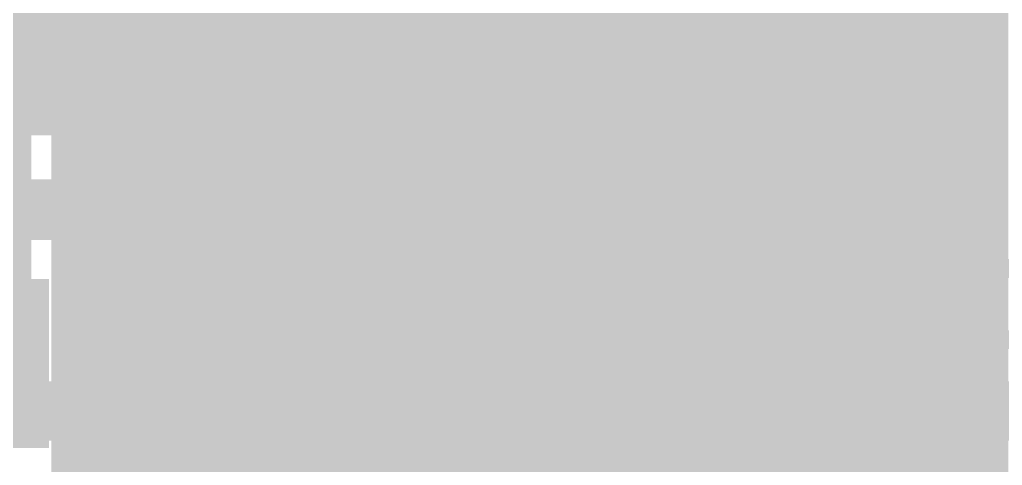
# Model space of a CAD drawing. Extents: x -5 to 208, y -5 to 206.
# Drawn here: x 56.3 to 66.8, y 156.39 to 161.16 of the extents above; entities that cross this region are included whole.
import ezdxf

# ---------------------------------------------------------------- set-up
doc = ezdxf.new("R2010")
doc.units = 0
doc.header["$MEASUREMENT"] = 0
doc.layers.get('0').update_dxf_attribs({"linetype": 'CONTINUOUS'})
for name, color, linetype in [('22-301-0_BOT', 7, 'CONTINUOUS'), ('22-301-0_DRD', 7, 'CONTINUOUS'), ('22-301-0_IN1', 1, 'CONTINUOUS'), ('22-301-0_IN2', 4, 'CONTINUOUS'), ('22-301-0_SMT', 5, 'CONTINUOUS'), ('22-301-0_SPT', 10, 'CONTINUOUS'), ('22-301-0_SST', 14, 'CONTINUOUS'), ('22-301-0_TOP', 9, 'CONTINUOUS'), ('THRUHOLE_TAP', 13, 'CONTINUOUS')]:
    doc.layers.add(name, color=color, linetype=linetype)

# ---------------------------------------------------------------- blocks, each defined once
blk = doc.blocks.new('ROUND_66')
at = {"const_width": 0.35052}
blk.add_lwpolyline([(-0.17526, 0, 1), (0.17526, 0, 1)], format="xyb", close=True, dxfattribs=at)
blk = doc.blocks.new('ROUND_68')
at = {"const_width": 0.35052}
blk.add_lwpolyline([(-0.17526, 0, 1), (0.17526, 0, 1)], format="xyb", close=True, dxfattribs=at)
blk = doc.blocks.new('RECTANGLE_5')
blk.add_solid([(0.4064, 0.4826), (0.4064, -0.4826), (-0.4064, 0.4826), (-0.4064, -0.4826)])
blk = doc.blocks.new('RECTANGLE_15')
blk.add_solid([(1.0795, 1.3716), (1.0795, -1.3716), (-1.0795, 1.3716), (-1.0795, -1.3716)])
blk = doc.blocks.new('RECTANGLE_40')
blk.add_solid([(0.508, 0.9017), (0.508, -0.9017), (-0.508, 0.9017), (-0.508, -0.9017)])
blk = doc.blocks.new('RECTANGLE_50')
blk.add_solid([(0.65024, 0.44958), (0.65024, -0.44958), (-0.65024, 0.44958), (-0.65024, -0.44958)])
blk = doc.blocks.new('ROUND_73')
at = {"const_width": 0.10033}
blk.add_lwpolyline([(-0.050164, 0, 1), (0.050164, 0, 1)], format="xyb", close=True, dxfattribs=at)

msp = doc.modelspace()

# ---------------------------------------------------------------- linework, layer by layer
at = {"layer": '22-301-0_BOT'}
for points, const_width in [([(56.769, 161.02076), (56.769, 157.6197)], 0.254), ([(56.8706, 160.9598), (56.769, 160.9598)], 0.254), ([(56.9976, 160.91408), (56.9976, 157.6197)], 0.254), ([(66.294, 160.8963), (57.15, 160.8963)], 0.254), ([(57.2262, 160.8963), (57.2262, 157.6197)], 0.254), ([(57.4548, 160.8963), (57.4548, 157.6197)], 0.254), ([(57.6834, 160.8963), (57.6834, 157.6197)], 0.254), ([(57.912, 160.8963), (57.912, 157.6197)], 0.254), ([(58.1406, 160.8963), (58.1406, 157.6197)], 0.254), ([(58.3692, 160.8963), (58.3692, 157.6197)], 0.254), ([(58.5978, 160.8963), (58.5978, 157.6197)], 0.254), ([(58.8264, 160.8963), (58.8264, 157.6197)], 0.254), ([(59.055, 160.8963), (59.055, 157.6197)], 0.254), ([(59.2836, 160.8963), (59.2836, 157.6197)], 0.254), ([(59.5122, 160.8963), (59.5122, 157.6197)], 0.254), ([(59.7408, 160.8963), (59.7408, 157.6197)], 0.254), ([(59.9694, 160.8963), (59.9694, 157.6197)], 0.254), ([(60.198, 160.8963), (60.198, 157.6197)], 0.254), ([(60.4266, 160.8963), (60.4266, 157.6197)], 0.254), ([(60.6552, 160.8963), (60.6552, 157.6197)], 0.254), ([(60.8838, 160.8963), (60.8838, 157.6197)], 0.254), ([(61.1124, 160.8963), (61.1124, 157.6197)], 0.254), ([(61.341, 160.8963), (61.341, 157.6197)], 0.254), ([(61.5696, 160.8963), (61.5696, 157.6197)], 0.254), ([(61.7982, 160.8963), (61.7982, 157.6197)], 0.254), ([(62.0268, 160.8963), (62.0268, 157.6197)], 0.254), ([(62.2554, 160.8963), (62.2554, 157.6197)], 0.254), ([(62.484, 160.8963), (62.484, 157.6197)], 0.254), ([(62.7126, 160.8963), (62.7126, 157.6197)], 0.254), ([(62.9412, 160.8963), (62.9412, 157.6197)], 0.254), ([(63.1698, 160.8963), (63.1698, 157.6197)], 0.254), ([(63.3984, 160.8963), (63.3984, 157.6197)], 0.254), ([(63.627, 160.8963), (63.627, 157.6197)], 0.254), ([(63.8556, 160.8963), (63.8556, 157.6197)], 0.254), ([(64.0842, 160.8963), (64.0842, 157.6197)], 0.254), ([(64.3128, 160.8963), (64.3128, 157.6197)], 0.254), ([(64.5414, 160.8963), (64.5414, 157.6197)], 0.254), ([(64.77, 160.8963), (64.77, 157.6197)], 0.254), ([(64.9986, 160.8963), (64.9986, 157.6197)], 0.254), ([(65.2272, 160.8963), (65.2272, 157.6197)], 0.254), ([(65.4558, 160.8963), (65.4558, 157.6197)], 0.254), ([(65.6844, 160.8963), (65.6844, 157.6197)], 0.254), ([(65.913, 160.8963), (65.913, 157.6197)], 0.254), ([(66.1416, 160.8963), (66.1416, 157.6197)], 0.254), ([(66.294, 160.8963), (66.294, 157.6197)], 0.254), ([(66.294, 160.7312), (56.769, 160.7312)], 0.254), ([(66.294, 160.5026), (56.769, 160.5026)], 0.254), ([(66.294, 160.274), (56.769, 160.274)], 0.254), ([(66.294, 160.0454), (56.769, 160.0454)], 0.254), ([(66.294, 159.8168), (56.769, 159.8168)], 0.254), ([(66.294, 159.5882), (56.769, 159.5882)], 0.254), ([(66.294, 159.3596), (56.769, 159.3596)], 0.254), ([(66.294, 159.131), (56.769, 159.131)], 0.254), ([(66.294, 158.9024), (56.769, 158.9024)], 0.254), ([(66.294, 158.6738), (56.769, 158.6738)], 0.254), ([(66.294, 158.4452), (56.769, 158.4452)], 0.254), ([(66.294, 158.2166), (56.769, 158.2166)], 0.254), ([(69.342, 156.972), (50.038, 156.972), (49.276, 157.734), (36.83, 157.734)], 0.635), ([(66.294, 157.988), (56.769, 157.988)], 0.254), ([(66.294, 157.7594), (56.769, 157.7594)], 0.254), ([(66.294, 157.6197), (56.769, 157.6197)], 0.254)]:
    msp.add_lwpolyline(points, dxfattribs=dict(at, const_width=const_width))
at = {"layer": '22-301-0_BOT', "const_width": 0.254}
msp.add_lwpolyline([(56.769, 161.02076, 0.1586548), (57.15, 160.89674)], format="xyb", dxfattribs=at)
at = {"layer": '22-301-0_DRD', "const_width": 0.254}
for points in [[(64.5414, 158.496), (64.1604, 158.115)], [(65.0494, 158.496), (64.5414, 158.496)], [(65.4304, 158.115), (65.0494, 158.496)], [(64.1604, 158.115), (64.1604, 157.607)], [(65.4304, 157.607), (65.4304, 158.115)], [(64.1604, 157.607), (64.5414, 157.226)], [(65.0494, 157.226), (65.4304, 157.607)], [(64.5414, 157.226), (65.0494, 157.226)]]:
    msp.add_lwpolyline(points, dxfattribs=at)
at = {"layer": '22-301-0_IN1', "const_width": 0.254}
for points in [[(56.9976, 203.835), (56.9976, 148.844)], [(57.2262, 203.835), (57.2262, 148.844)], [(57.4548, 203.835), (57.4548, 148.844)], [(57.6834, 203.835), (57.6834, 148.844)], [(57.912, 203.835), (57.912, 148.844)], [(58.1406, 203.835), (58.1406, 148.844)], [(58.3692, 203.835), (58.3692, 148.844)], [(58.5978, 203.835), (58.5978, 148.844)], [(58.8264, 203.835), (58.8264, 148.844)], [(59.055, 203.835), (59.055, 148.844)], [(59.2836, 203.835), (59.2836, 148.844)], [(59.5122, 203.835), (59.5122, 148.844)], [(59.7408, 203.835), (59.7408, 148.844)], [(59.9694, 203.835), (59.9694, 148.844)], [(60.198, 203.835), (60.198, 148.844)], [(60.4266, 203.835), (60.4266, 148.844)], [(60.6552, 203.835), (60.6552, 148.844)], [(60.8838, 203.835), (60.8838, 148.844)], [(61.1124, 203.835), (61.1124, 148.844)], [(61.341, 203.835), (61.341, 148.844)], [(61.5696, 203.835), (61.5696, 148.844)], [(61.7982, 203.835), (61.7982, 148.844)], [(62.0268, 203.835), (62.0268, 148.844)], [(62.2554, 203.835), (62.2554, 148.844)], [(62.484, 203.835), (62.484, 148.844)], [(62.7126, 203.835), (62.7126, 148.844)], [(62.9412, 203.835), (62.9412, 148.844)], [(63.1698, 203.835), (63.1698, 148.844)], [(64.77, 203.835), (64.77, 150.16988)], [(64.9986, 203.835), (64.9986, 149.90572)], [(65.2272, 203.835), (65.2272, 149.06498)], [(65.4558, 203.835), (65.4558, 148.844)], [(65.6844, 203.835), (65.6844, 148.844)], [(65.913, 203.835), (65.913, 153.2763)], [(66.1416, 203.835), (66.1416, 153.57856)], [(66.294, 203.835), (66.294, 153.66492)], [(63.3984, 171.78274), (63.3984, 148.844)], [(64.5414, 171.66336), (64.5414, 150.26894)], [(63.627, 171.52112), (63.627, 148.844)], [(64.3128, 171.47794), (64.3128, 150.28164)], [(63.8556, 171.42206), (63.8556, 150.02764)], [(64.0842, 171.40936), (64.0842, 150.21306)], [(56.769, 166.751), (56.769, 148.844)], [(66.294, 161.1884), (56.769, 161.1884)], [(66.294, 160.9598), (56.769, 160.9598)], [(66.294, 160.7312), (56.769, 160.7312)], [(66.294, 160.5026), (56.769, 160.5026)], [(66.294, 160.274), (56.769, 160.274)], [(66.294, 160.0454), (56.769, 160.0454)], [(66.294, 159.8168), (56.769, 159.8168)], [(66.294, 159.5882), (56.769, 159.5882)], [(66.294, 159.3596), (56.769, 159.3596)], [(66.294, 159.131), (56.769, 159.131)], [(66.294, 158.9024), (56.769, 158.9024)], [(66.294, 158.6738), (56.769, 158.6738)], [(66.294, 158.4452), (56.769, 158.4452)], [(66.294, 158.2166), (56.769, 158.2166)], [(66.294, 157.988), (56.769, 157.988)], [(66.294, 157.7594), (56.769, 157.7594)], [(66.294, 157.5308), (56.769, 157.5308)], [(66.294, 157.3022), (56.769, 157.3022)], [(66.294, 157.0736), (56.769, 157.0736)], [(66.294, 156.845), (56.769, 156.845)], [(66.294, 156.6164), (56.769, 156.6164)], [(66.294, 156.3878), (56.769, 156.3878)]]:
    msp.add_lwpolyline(points, dxfattribs=at)
at = {"layer": '22-301-0_IN2', "const_width": 0.254}
for points in [[(56.9976, 178.8668), (56.9976, 155.5242)], [(57.2262, 178.8668), (57.2262, 155.5242)], [(57.4548, 178.8668), (57.4548, 155.5242)], [(57.6834, 178.8668), (57.6834, 155.5242)], [(57.912, 178.8668), (57.912, 155.5242)], [(58.1406, 178.8668), (58.1406, 155.5242)], [(58.3692, 178.8668), (58.3692, 155.5242)], [(58.5978, 178.8668), (58.5978, 155.5242)], [(58.8264, 178.8668), (58.8264, 155.5242)], [(59.055, 178.8668), (59.055, 155.5242)], [(59.2836, 178.8668), (59.2836, 155.5242)], [(59.5122, 178.8668), (59.5122, 155.5242)], [(59.7408, 178.8668), (59.7408, 155.5242)], [(59.9694, 178.8668), (59.9694, 155.5242)], [(60.198, 178.8668), (60.198, 155.5242)], [(60.4266, 178.8668), (60.4266, 155.5242)], [(60.6552, 178.8668), (60.6552, 155.5242)], [(60.8838, 178.8668), (60.8838, 155.5242)], [(61.1124, 178.8668), (61.1124, 155.5242)], [(61.341, 178.8668), (61.341, 155.5242)], [(61.5696, 178.8668), (61.5696, 155.5242)], [(61.7982, 178.8668), (61.7982, 155.5242)], [(62.0268, 178.8668), (62.0268, 155.5242)], [(62.2554, 178.8668), (62.2554, 155.5242)], [(62.484, 178.8668), (62.484, 155.5242)], [(62.7126, 178.8668), (62.7126, 155.5242)], [(62.9412, 178.8668), (62.9412, 155.5242)], [(63.1698, 178.8668), (63.1698, 155.5242)], [(64.77, 178.8668), (64.77, 155.5242)], [(64.9986, 178.8668), (64.9986, 155.5242)], [(65.2272, 178.8668), (65.2272, 155.5242)], [(65.4558, 178.8668), (65.4558, 155.5242)], [(65.6844, 178.8668), (65.6844, 155.5242)], [(65.913, 178.8668), (65.913, 155.5242)], [(66.1416, 178.8668), (66.1416, 155.5242)], [(66.294, 178.8668), (66.294, 155.5242)], [(63.3984, 171.78274), (63.3984, 155.5242)], [(64.5414, 171.66336), (64.5414, 155.5242)], [(63.627, 171.52112), (63.627, 155.5242)], [(64.3128, 171.47794), (64.3128, 155.5242)], [(63.8556, 171.42206), (63.8556, 155.5242)], [(64.0842, 171.40936), (64.0842, 155.5242)], [(56.769, 166.751), (56.769, 155.5242)], [(66.294, 161.1884), (56.769, 161.1884)], [(66.294, 160.9598), (56.769, 160.9598)], [(66.294, 160.7312), (56.769, 160.7312)], [(66.294, 160.5026), (56.769, 160.5026)], [(66.294, 160.274), (56.769, 160.274)], [(66.294, 160.0454), (56.769, 160.0454)], [(66.294, 159.8168), (56.769, 159.8168)], [(66.294, 159.5882), (56.769, 159.5882)], [(66.294, 159.3596), (56.769, 159.3596)], [(66.294, 159.131), (56.769, 159.131)], [(66.294, 158.9024), (56.769, 158.9024)], [(66.294, 158.6738), (56.769, 158.6738)], [(66.294, 158.4452), (56.769, 158.4452)], [(66.294, 158.2166), (56.769, 158.2166)], [(66.294, 157.988), (56.769, 157.988)], [(66.294, 157.7594), (56.769, 157.7594)], [(66.294, 157.5308), (56.769, 157.5308)], [(66.294, 157.3022), (56.769, 157.3022)], [(66.294, 157.0736), (56.769, 157.0736)], [(66.294, 156.845), (56.769, 156.845)], [(66.294, 156.6164), (56.769, 156.6164)], [(66.294, 156.3878), (56.769, 156.3878)]]:
    msp.add_lwpolyline(points, dxfattribs=at)
at = {"layer": '22-301-0_SST'}
for points, const_width in [([(56.86044, 159.29356), (61.214, 159.29102), (62.8523, 159.29102), (62.8523, 163.28898), (55.7276, 163.2966), (55.2704, 162.8394), (55.2704, 159.639), (55.7022, 159.2834), (56.86044, 159.29356)], 0.1524), ([(58.2422, 159.3342), (58.2422, 163.2712)], 0.1524), ([(66.294, 161.5186), (70.104, 161.5186), (70.104, 158.496), (65.7606, 158.496), (65.7606, 160.9852), (66.294, 161.5186)], 0.20066), ([(63.6905, 158.9405), (60.7695, 158.9405), (60.7695, 157.3022), (63.6905, 157.3022), (63.6905, 158.9405)], 0.1524), ([(60.452, 158.877), (60.452, 156.083), (55.118, 156.083), (55.118, 158.877), (60.452, 158.877)], 0.1524), ([(69.596, 154.7114), (65.786, 154.7114), (65.786, 157.734), (70.1294, 157.734), (70.1294, 155.2448), (69.596, 154.7114)], 0.20066), ([(61.79312, 156.19984), (61.62294, 156.25826), (61.62294, 156.61386), (61.79312, 156.67482), (62.46876, 156.67482), (62.63894, 156.61386), (62.63894, 156.25826), (62.46876, 156.19984)], 0.1524)]:
    msp.add_lwpolyline(points, dxfattribs=dict(at, const_width=const_width))
at = {"layer": '22-301-0_TOP'}
for points, const_width in [([(56.8452, 161.29), (54.356, 163.7792), (54.356, 176.53), (51.943, 178.943), (51.943, 187.071), (50.53584, 188.468), (42.28592, 188.468), (40.005, 190.76162), (40.005, 191.42456)], 0.635), ([(64.7954, 160.655), (63.627, 161.8234), (63.627, 163.576), (62.8142, 164.3888), (62.23, 164.3888)], 0.635), ([(61.2648, 161.29), (61.2648, 163.3982), (61.214, 163.449)], 0.635), ([(61.214, 163.449), (61.2648, 163.3982), (61.2648, 161.29)], 0.635), ([(65.3288, 163.195), (65.3288, 162.179), (66.04, 162.179), (66.548, 161.671), (66.548, 153.035)], 0.635), ([(56.1086, 157.48), (56.1086, 159.1056), (56.1086, 161.29), (56.8452, 161.29)], 0.635), ([(65.7733, 159.766), (65.7733, 158.60522)], 0.254), ([(65.9003, 159.766), (65.7733, 159.766)], 0.254), ([(65.9003, 159.6898), (65.7733, 159.6898)], 0.254), ([(65.9003, 159.766), (65.9003, 153.24074)], 0.254), ([(64.7954, 156.845), (64.7954, 157.861), (64.7954, 159.385)], 0.635), ([(65.9003, 159.4612), (65.7733, 159.4612)], 0.254), ([(61.5188, 158.115), (61.5188, 158.1912), (60.579, 159.131), (56.134, 159.131), (56.1086, 159.1056), (56.1086, 157.48)], 0.635), ([(65.9003, 159.2326), (65.7733, 159.2326)], 0.254), ([(65.9003, 159.004), (65.7733, 159.004)], 0.254), ([(65.9003, 158.7754), (65.7733, 158.7754)], 0.254), ([(65.4431, 158.60522), (65.4431, 158.06928)], 0.254), ([(65.7733, 158.60522), (65.4431, 158.60522)], 0.254), ([(65.9003, 158.5468), (65.4431, 158.5468)], 0.254), ([(65.5066, 158.60522), (65.5066, 157.62478)], 0.254), ([(65.7352, 158.60522), (65.7352, 157.62478)], 0.254), ([(56.9468, 158.4833), (56.9468, 156.2481)], 0.254), ([(58.6232, 158.4833), (56.9468, 158.4833)], 0.254), ([(57.0484, 158.4833), (57.0484, 155.194)], 0.254), ([(57.277, 158.4833), (57.277, 155.1178)], 0.254), ([(57.5056, 158.4833), (57.5056, 155.1178)], 0.254), ([(57.7342, 158.4833), (57.7342, 155.1178)], 0.254), ([(57.9628, 158.4833), (57.9628, 155.1178)], 0.254), ([(58.1914, 158.4833), (58.1914, 155.1178)], 0.254), ([(58.42, 158.4833), (58.42, 155.1178)], 0.254), ([(58.6232, 158.4833), (58.6232, 156.2481)], 0.254), ([(58.6232, 158.3182), (56.9468, 158.3182)], 0.254), ([(64.7954, 156.845), (64.7954, 157.861), (64.5414, 158.115), (62.9412, 158.115)], 0.635), ([(65.9003, 158.3182), (65.4431, 158.3182)], 0.254), ([(58.6232, 158.0896), (56.9468, 158.0896)], 0.254), ([(64.7954, 157.861), (64.7954, 156.845)], 0.635), ([(65.9003, 158.0896), (65.4431, 158.0896)], 0.254), ([(58.6232, 157.861), (56.9468, 157.861)], 0.254), ([(65.9003, 157.861), (65.47612, 157.861)], 0.254), ([(58.6232, 157.6324), (56.9468, 157.6324)], 0.254), ([(64.7954, 155.575), (60.96, 155.575), (59.4614, 157.0736), (59.4614, 157.48)], 0.635), ([(65.4431, 157.65272), (65.4431, 157.62478)], 0.254), ([(65.4431, 157.65272), (65.4431, 157.62478)], 0.254), ([(65.4431, 157.65272), (65.4431, 157.62478)], 0.254), ([(65.9003, 157.6324), (65.4431, 157.6324)], 0.254), ([(65.77584, 157.62478), (65.4431, 157.62478)], 0.254), ([(65.77584, 157.62478), (65.77584, 156.35478)], 0.254), ([(58.6232, 157.4038), (56.9468, 157.4038)], 0.254), ([(65.9003, 157.4038), (65.77584, 157.4038)], 0.254), ([(58.6232, 157.1752), (56.9468, 157.1752)], 0.254), ([(65.9003, 157.1752), (65.77584, 157.1752)], 0.254), ([(58.6232, 156.9466), (56.9468, 156.9466)], 0.254), ([(65.9003, 156.9466), (65.77584, 156.9466)], 0.254), ([(58.6232, 156.718), (56.9468, 156.718)], 0.254), ([(65.9003, 156.718), (65.77584, 156.718)], 0.254), ([(58.6232, 156.4894), (56.9468, 156.4894)], 0.254), ([(65.9003, 156.4894), (65.77584, 156.4894)], 0.254), ([(65.77584, 156.35478), (65.77584, 156.06522)], 0.254)]:
    msp.add_lwpolyline(points, dxfattribs=dict(at, const_width=const_width))
at = {"layer": '22-301-0_TOP', "const_width": 0.254}
for points in [[(65.47612, 157.861, 0.0779383), (65.44344, 158.06939)], [(65.4431, 157.65272, 0.0779385), (65.47576, 157.861)]]:
    msp.add_lwpolyline(points, format="xyb", dxfattribs=at)

# ---------------------------------------------------------------- block references
at = {"layer": '22-301-0_BOT'}
msp.add_blockref('ROUND_66', (64.7954, 157.861), dxfattribs=at)
at = {"layer": '22-301-0_IN1'}
msp.add_blockref('ROUND_68', (64.7954, 157.861), dxfattribs=at)
at = {"layer": '22-301-0_IN2'}
msp.add_blockref('ROUND_68', (64.7954, 157.861), dxfattribs=at)
at = {"layer": '22-301-0_SMT'}
for name, p in [('RECTANGLE_15', (56.8452, 161.29)), ('RECTANGLE_15', (61.2648, 161.29)), ('RECTANGLE_50', (64.7954, 160.655)), ('RECTANGLE_50', (64.7954, 159.385)), ('RECTANGLE_5', (61.5188, 158.115)), ('RECTANGLE_5', (62.9412, 158.115)), ('RECTANGLE_40', (56.1086, 157.48)), ('RECTANGLE_40', (59.4614, 157.48)), ('RECTANGLE_50', (64.7954, 156.845))]:
    msp.add_blockref(name, p, dxfattribs=at)
at = {"layer": '22-301-0_SPT'}
for name, p in [('RECTANGLE_15', (56.8452, 161.29)), ('RECTANGLE_15', (61.2648, 161.29)), ('RECTANGLE_50', (64.7954, 160.655)), ('RECTANGLE_50', (64.7954, 159.385)), ('RECTANGLE_5', (61.5188, 158.115)), ('RECTANGLE_5', (62.9412, 158.115)), ('RECTANGLE_40', (56.1086, 157.48)), ('RECTANGLE_40', (59.4614, 157.48)), ('RECTANGLE_50', (64.7954, 156.845))]:
    msp.add_blockref(name, p, dxfattribs=at)
at = {"layer": '22-301-0_TOP'}
for name, p in [('RECTANGLE_15', (56.8452, 161.29)), ('RECTANGLE_15', (61.2648, 161.29)), ('RECTANGLE_50', (64.7954, 160.655)), ('RECTANGLE_50', (64.7954, 159.385)), ('RECTANGLE_5', (61.5188, 158.115)), ('RECTANGLE_5', (62.9412, 158.115)), ('RECTANGLE_40', (56.1086, 157.48)), ('RECTANGLE_40', (59.4614, 157.48)), ('ROUND_66', (64.7954, 157.861)), ('RECTANGLE_50', (64.7954, 156.845))]:
    msp.add_blockref(name, p, dxfattribs=at)
at = {"layer": 'THRUHOLE_TAP'}
msp.add_blockref('ROUND_73', (64.7954, 157.861), dxfattribs=at)

doc.saveas('drawing.dxf')
